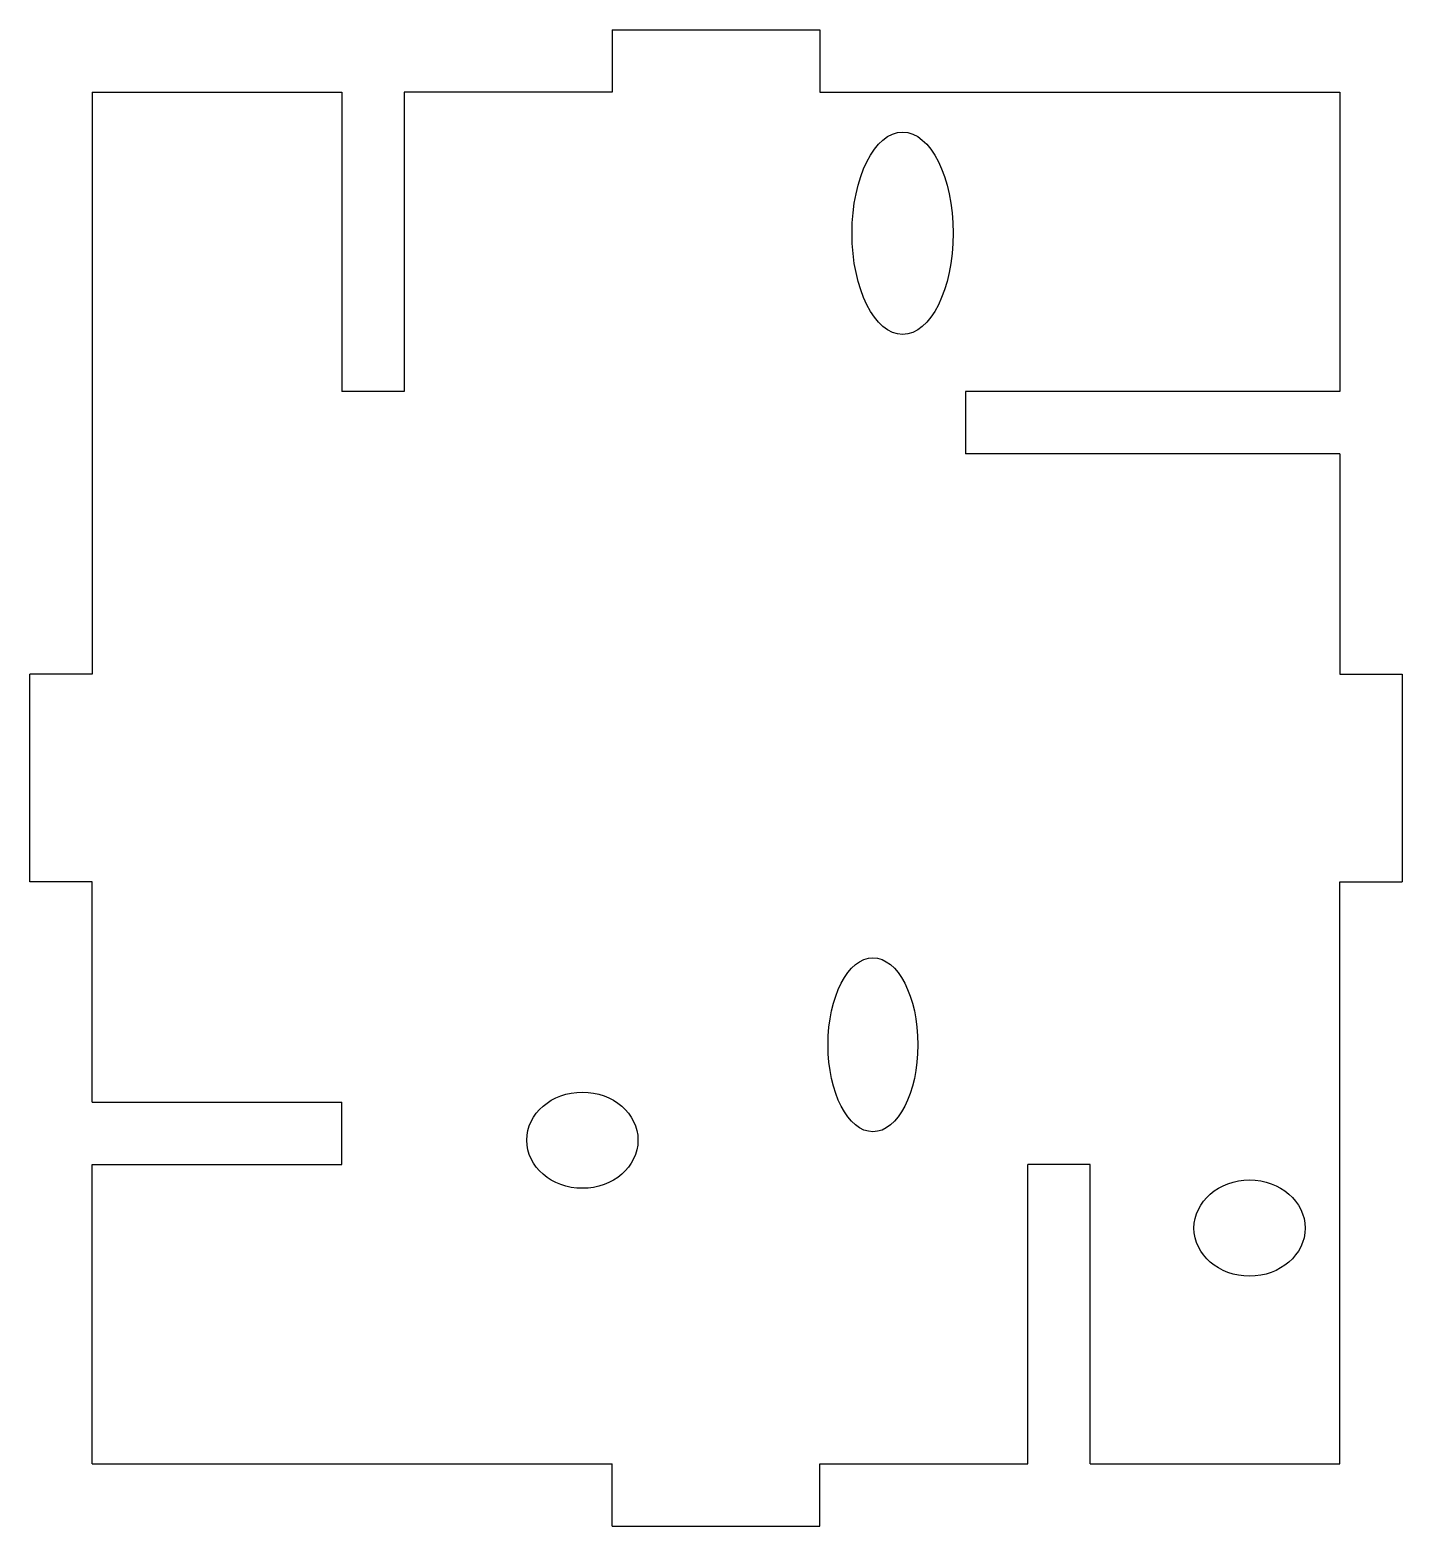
# Model space of a CAD drawing. Extents: x -115.8 to -49.8, y -231.2 to -159.2.
import ezdxf

# ---------------------------------------------------------------- set-up
doc = ezdxf.new("R2010")
doc.units = 0
doc.header["$MEASUREMENT"] = 0
doc.layers.add('VISIBLE', color=7, linetype='CONTINUOUS')

msp = doc.modelspace()

# ---------------------------------------------------------------- linework, layer by layer
at = {"layer": 'VISIBLE'}
for p, q in [((-87.759, -159.172), (-77.759, -159.172)), ((-87.759, -159.172), (-87.759, -162.172)), ((-77.759, -159.172), (-77.759, -162.172)), ((-112.759, -162.172), (-100.759, -162.172)), ((-112.759, -162.172), (-112.759, -190.172)), ((-100.759, -162.172), (-100.759, -176.572)), ((-87.759, -162.172), (-97.759, -162.172)), ((-97.759, -162.172), (-97.759, -176.572)), ((-77.759, -162.172), (-52.759, -162.172)), ((-52.759, -162.172), (-52.759, -176.572)), ((-97.759, -176.572), (-100.759, -176.572)), ((-70.759, -176.572), (-70.759, -179.572)), ((-52.759, -176.572), (-70.759, -176.572)), ((-52.759, -179.572), (-70.759, -179.572)), ((-52.759, -179.572), (-52.759, -190.172)), ((-112.759, -190.172), (-115.759, -190.172)), ((-115.759, -200.172), (-115.759, -190.172)), ((-52.759, -190.172), (-49.759, -190.172)), ((-49.759, -190.172), (-49.759, -200.172)), ((-112.759, -200.172), (-115.759, -200.172)), ((-112.759, -210.772), (-112.759, -200.172)), ((-52.759, -228.172), (-52.759, -200.172)), ((-52.759, -200.172), (-49.759, -200.172)), ((-112.759, -210.772), (-100.759, -210.772)), ((-100.759, -213.772), (-100.759, -210.772)), ((-112.759, -213.772), (-100.759, -213.772)), ((-112.759, -228.172), (-112.759, -213.772)), ((-67.759, -228.172), (-67.759, -213.772)), ((-64.759, -213.772), (-67.759, -213.772)), ((-64.759, -228.172), (-64.759, -213.772)), ((-112.759, -228.172), (-87.759, -228.172)), ((-87.759, -231.172), (-87.759, -228.172)), ((-77.759, -231.172), (-77.759, -228.172)), ((-77.759, -228.172), (-67.759, -228.172)), ((-64.759, -228.172), (-52.759, -228.172)), ((-87.759, -231.172), (-77.759, -231.172))]:
    msp.add_line(p, q, dxfattribs=at)
for centre, major_axis, ratio in [((-73.782, -168.957), (0, -4.87), 0.499479), ((-75.209, -208.011), (0, 4.186), 0.51613), ((-89.187, -212.603), (2.674, 0), 0.866022), ((-57.094, -216.831), (2.674, 0), 0.866022)]:
    msp.add_ellipse(centre, major_axis=major_axis, ratio=ratio, dxfattribs=at)

doc.saveas('drawing.dxf')
